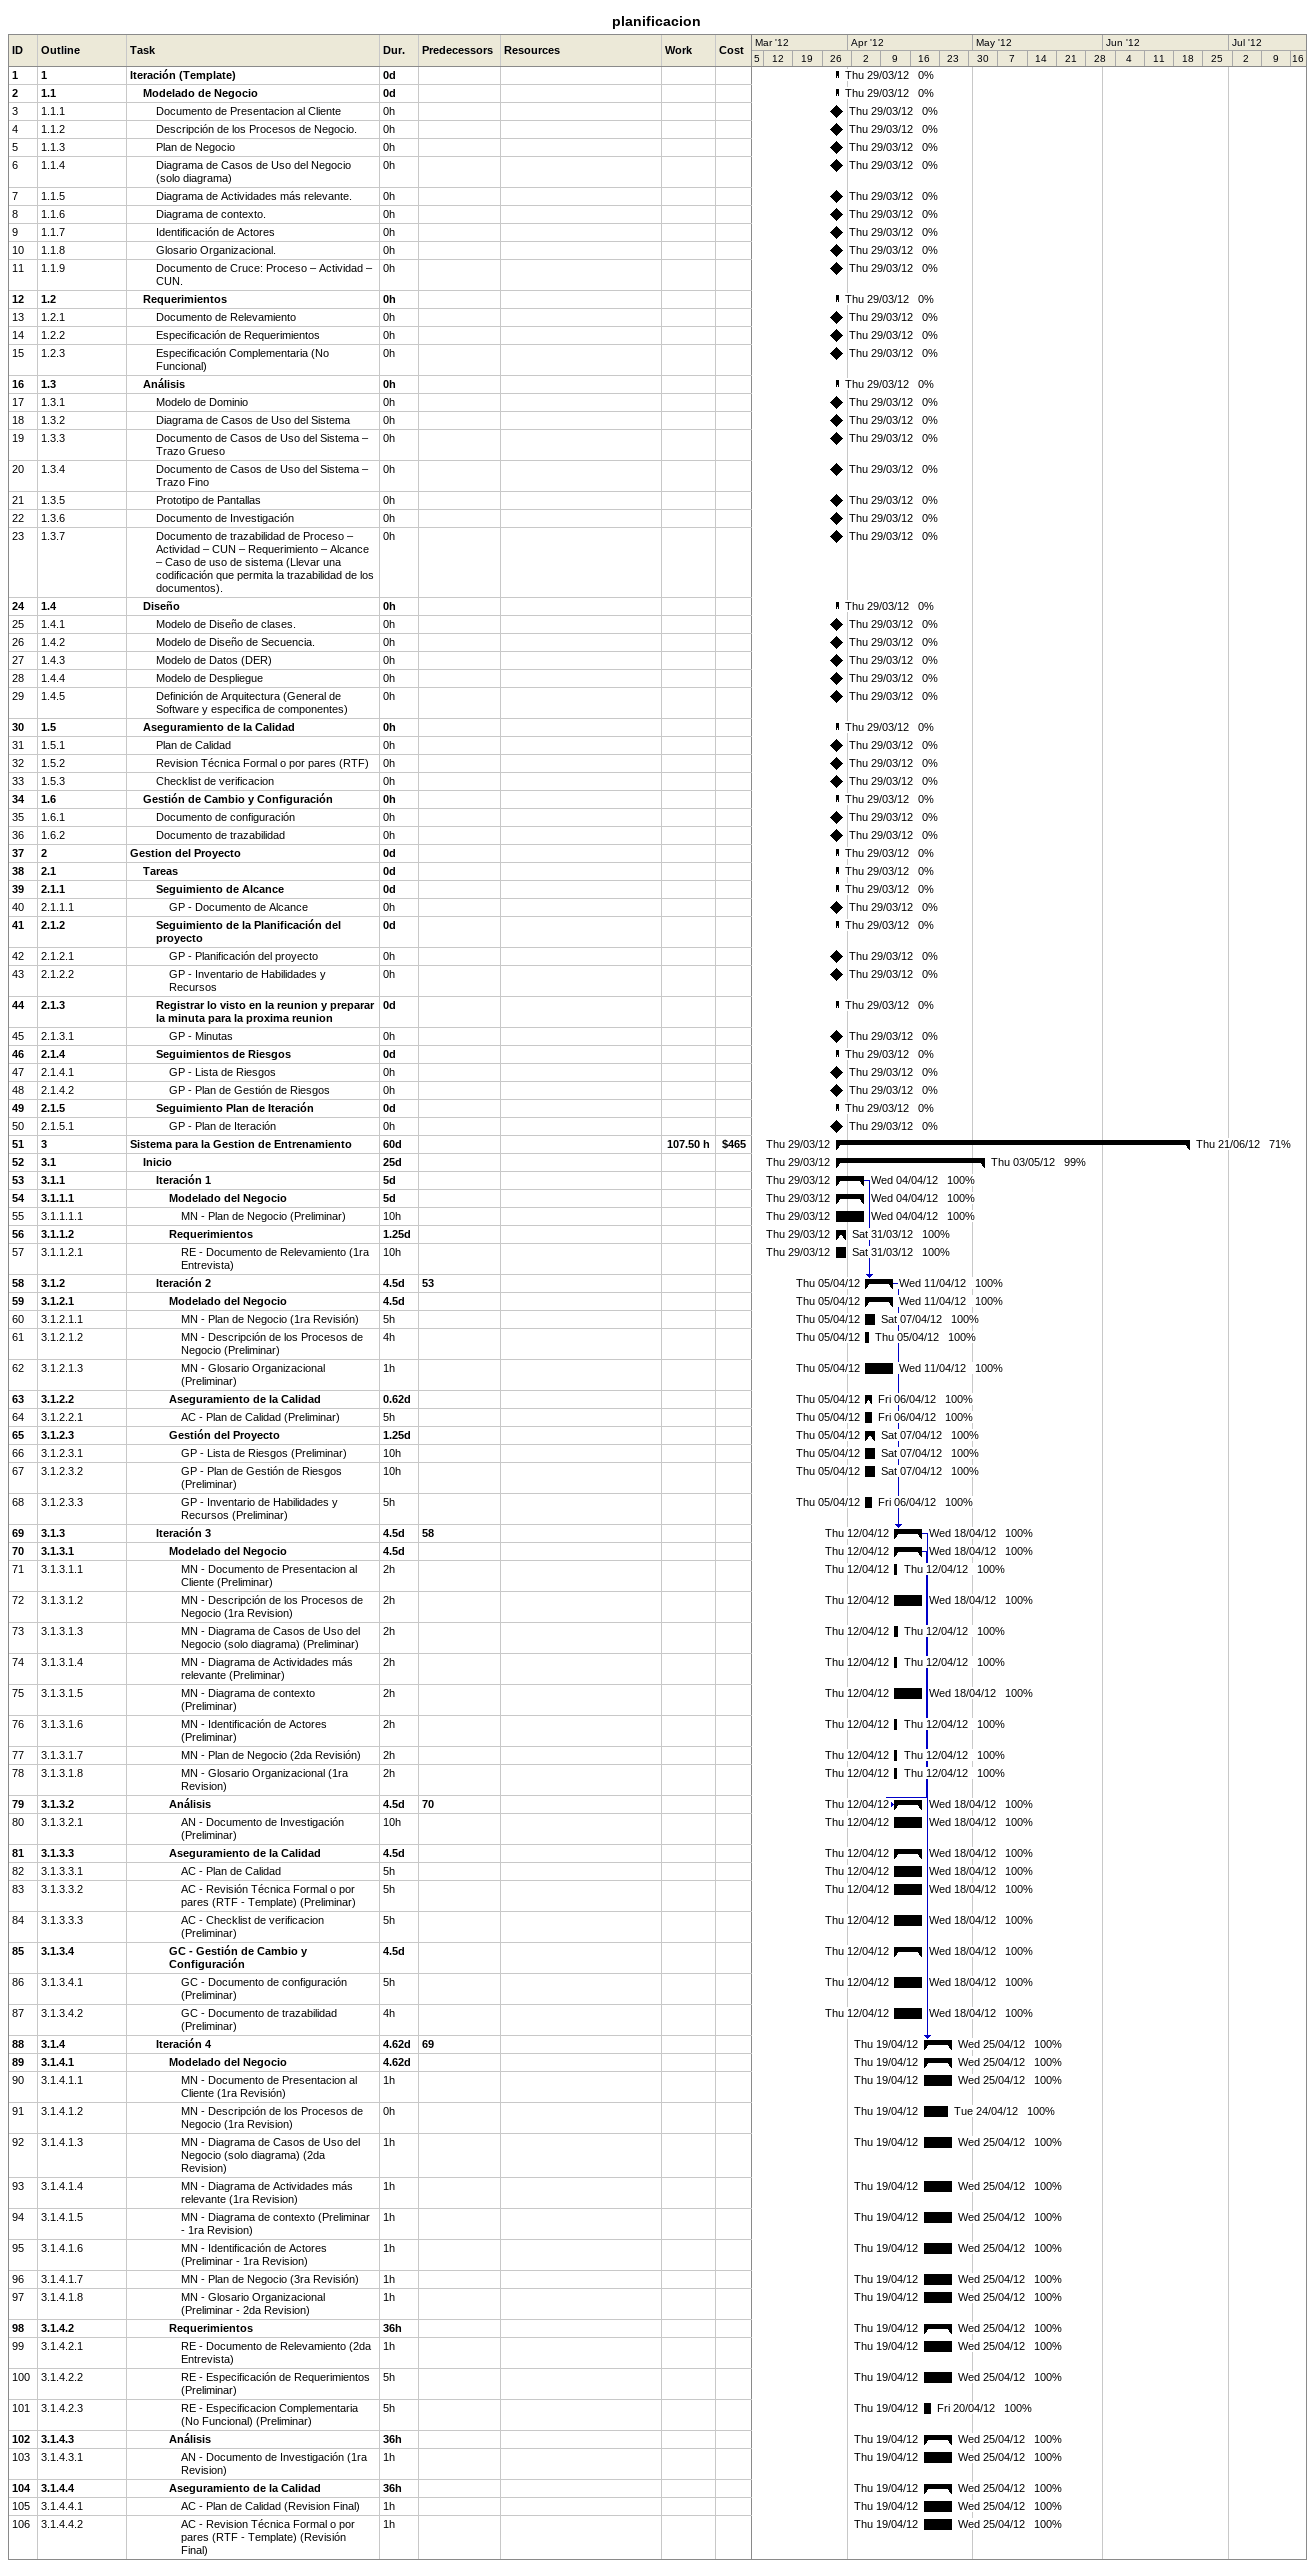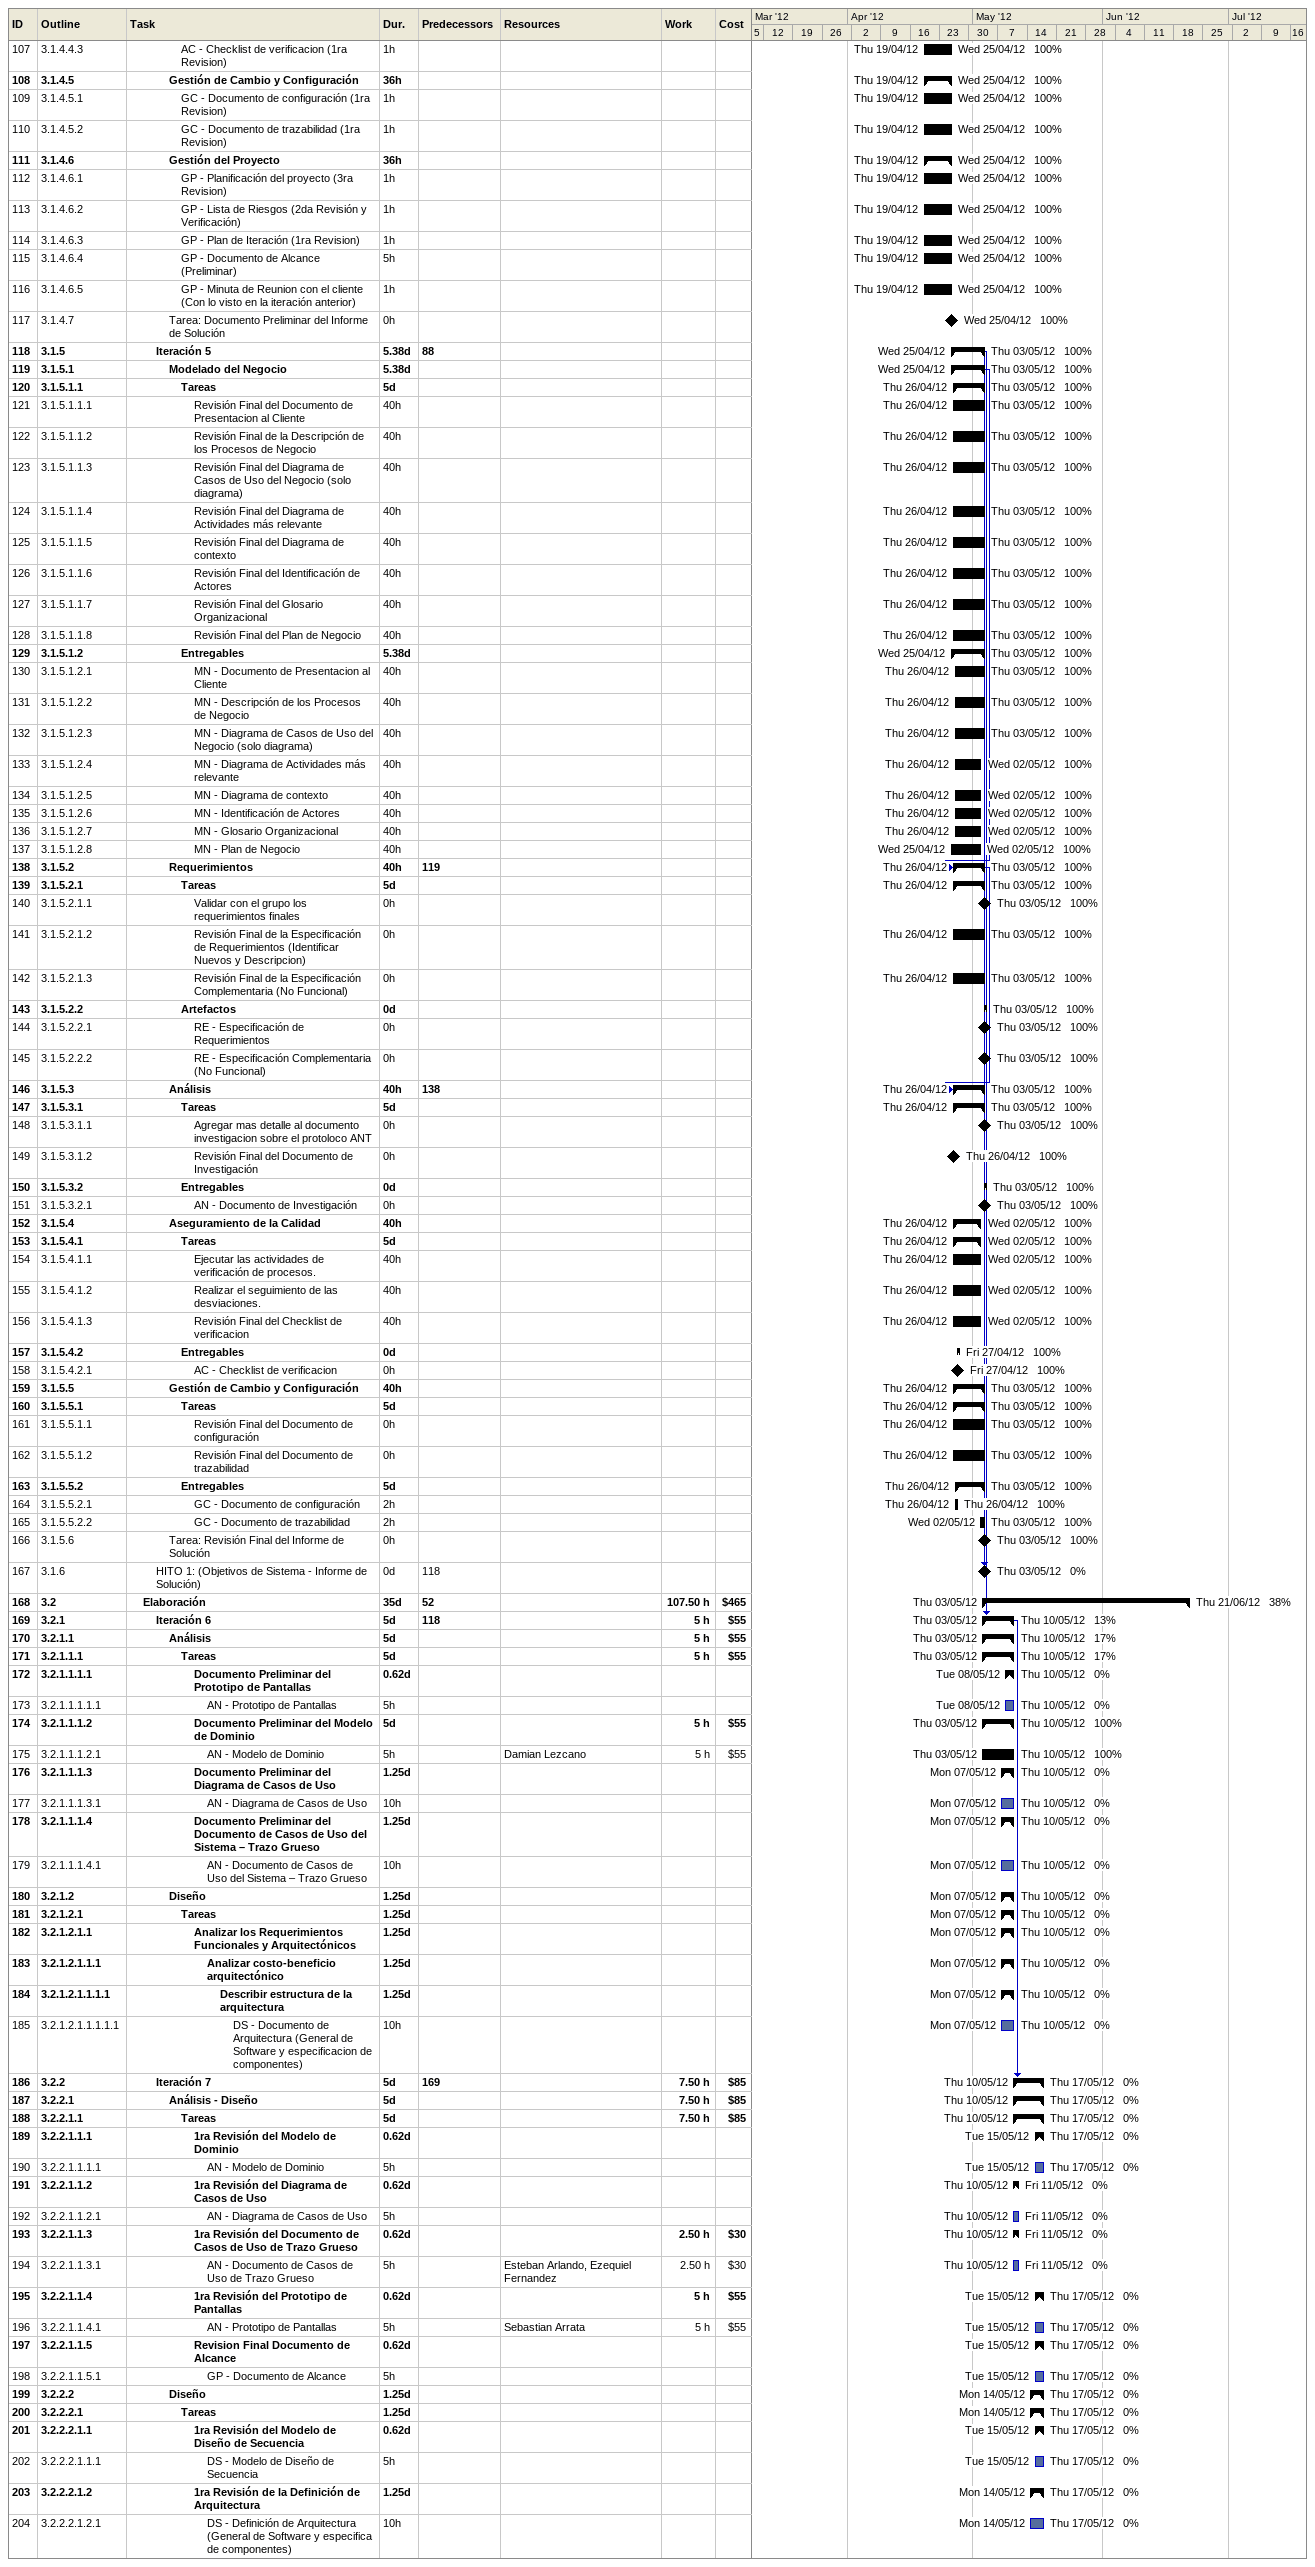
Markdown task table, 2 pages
planificacion

| ID | WBS | Task | Duration | Start | Finish | Predecessors | Resources | % complete | Work (h) | Cost ($) |
|---|---|---|---|---|---|---|---|---|---|---|
| 1 | 1 | **Iteración (Template)** | 0d | 2012-03-29 | 2012-03-29 |  |  | 0 |  |  |
| 2 | 1.1 | **Modelado de Negocio** | 0d | 2012-03-29 | 2012-03-29 |  |  | 0 |  |  |
| 3 | 1.1.1 | Documento de Presentacion al Cliente | 0h | 2012-03-29 | 2012-03-29 |  |  | 0 |  |  |
| 4 | 1.1.2 | Descripción de los Procesos de Negocio. | 0h | 2012-03-29 | 2012-03-29 |  |  | 0 |  |  |
| 5 | 1.1.3 | Plan de Negocio | 0h | 2012-03-29 | 2012-03-29 |  |  | 0 |  |  |
| 6 | 1.1.4 | Diagrama de Casos de Uso del Negocio (solo diagrama) | 0h | 2012-03-29 | 2012-03-29 |  |  | 0 |  |  |
| 7 | 1.1.5 | Diagrama de Actividades más relevante. | 0h | 2012-03-29 | 2012-03-29 |  |  | 0 |  |  |
| 8 | 1.1.6 | Diagrama de contexto. | 0h | 2012-03-29 | 2012-03-29 |  |  | 0 |  |  |
| 9 | 1.1.7 | Identificación de Actores | 0h | 2012-03-29 | 2012-03-29 |  |  | 0 |  |  |
| 10 | 1.1.8 | Glosario Organizacional. | 0h | 2012-03-29 | 2012-03-29 |  |  | 0 |  |  |
| 11 | 1.1.9 | Documento de Cruce: Proceso – Actividad – CUN. | 0h | 2012-03-29 | 2012-03-29 |  |  | 0 |  |  |
| 12 | 1.2 | **Requerimientos** | 0h | 2012-03-29 | 2012-03-29 |  |  | 0 |  |  |
| 13 | 1.2.1 | Documento de Relevamiento | 0h | 2012-03-29 | 2012-03-29 |  |  | 0 |  |  |
| 14 | 1.2.2 | Especificación de Requerimientos | 0h | 2012-03-29 | 2012-03-29 |  |  | 0 |  |  |
| 15 | 1.2.3 | Especificación Complementaria (No Funcional) | 0h | 2012-03-29 | 2012-03-29 |  |  | 0 |  |  |
| 16 | 1.3 | **Análisis** | 0h | 2012-03-29 | 2012-03-29 |  |  | 0 |  |  |
| 17 | 1.3.1 | Modelo de Dominio | 0h | 2012-03-29 | 2012-03-29 |  |  | 0 |  |  |
| 18 | 1.3.2 | Diagrama de Casos de Uso del Sistema | 0h | 2012-03-29 | 2012-03-29 |  |  | 0 |  |  |
| 19 | 1.3.3 | Documento de Casos de Uso del Sistema – Trazo Grueso | 0h | 2012-03-29 | 2012-03-29 |  |  | 0 |  |  |
| 20 | 1.3.4 | Documento de Casos de Uso del Sistema – Trazo Fino | 0h | 2012-03-29 | 2012-03-29 |  |  | 0 |  |  |
| 21 | 1.3.5 | Prototipo de Pantallas | 0h | 2012-03-29 | 2012-03-29 |  |  | 0 |  |  |
| 22 | 1.3.6 | Documento de Investigación | 0h | 2012-03-29 | 2012-03-29 |  |  | 0 |  |  |
| 23 | 1.3.7 | Documento de trazabilidad de Proceso – Actividad – CUN – Requerimiento – Alcance – Caso de uso de sistema (Llevar una codificación que permita la trazabilidad de los documentos). | 0h | 2012-03-29 | 2012-03-29 |  |  | 0 |  |  |
| 24 | 1.4 | **Diseño** | 0h | 2012-03-29 | 2012-03-29 |  |  | 0 |  |  |
| 25 | 1.4.1 | Modelo de Diseño de clases. | 0h | 2012-03-29 | 2012-03-29 |  |  | 0 |  |  |
| 26 | 1.4.2 | Modelo de Diseño de Secuencia. | 0h | 2012-03-29 | 2012-03-29 |  |  | 0 |  |  |
| 27 | 1.4.3 | Modelo de Datos (DER) | 0h | 2012-03-29 | 2012-03-29 |  |  | 0 |  |  |
| 28 | 1.4.4 | Modelo de Despliegue | 0h | 2012-03-29 | 2012-03-29 |  |  | 0 |  |  |
| 29 | 1.4.5 | Definición de Arquitectura (General de Software y especifica de componentes) | 0h | 2012-03-29 | 2012-03-29 |  |  | 0 |  |  |
| 30 | 1.5 | **Aseguramiento de la Calidad** | 0h | 2012-03-29 | 2012-03-29 |  |  | 0 |  |  |
| 31 | 1.5.1 | Plan de Calidad | 0h | 2012-03-29 | 2012-03-29 |  |  | 0 |  |  |
| 32 | 1.5.2 | Revision Técnica Formal o por pares (RTF) | 0h | 2012-03-29 | 2012-03-29 |  |  | 0 |  |  |
| 33 | 1.5.3 | Checklist de verificacion | 0h | 2012-03-29 | 2012-03-29 |  |  | 0 |  |  |
| 34 | 1.6 | **Gestión de Cambio y Configuración** | 0h | 2012-03-29 | 2012-03-29 |  |  | 0 |  |  |
| 35 | 1.6.1 | Documento de configuración | 0h | 2012-03-29 | 2012-03-29 |  |  | 0 |  |  |
| 36 | 1.6.2 | Documento de trazabilidad | 0h | 2012-03-29 | 2012-03-29 |  |  | 0 |  |  |
| 37 | 2 | **Gestion del Proyecto** | 0d | 2012-03-29 | 2012-03-29 |  |  | 0 |  |  |
| 38 | 2.1 | **Tareas** | 0d | 2012-03-29 | 2012-03-29 |  |  | 0 |  |  |
| 39 | 2.1.1 | **Seguimiento de Alcance** | 0d | 2012-03-29 | 2012-03-29 |  |  | 0 |  |  |
| 40 | 2.1.1.1 | GP - Documento de Alcance | 0h | 2012-03-29 | 2012-03-29 |  |  | 0 |  |  |
| 41 | 2.1.2 | **Seguimiento de la Planificación del proyecto** | 0d | 2012-03-29 | 2012-03-29 |  |  | 0 |  |  |
| 42 | 2.1.2.1 | GP - Planificación del proyecto | 0h | 2012-03-29 | 2012-03-29 |  |  | 0 |  |  |
| 43 | 2.1.2.2 | GP - Inventario de Habilidades y Recursos | 0h | 2012-03-29 | 2012-03-29 |  |  | 0 |  |  |
| 44 | 2.1.3 | **Registrar lo visto en la reunion y preparar la minuta para la proxima reunion** | 0d | 2012-03-29 | 2012-03-29 |  |  | 0 |  |  |
| 45 | 2.1.3.1 | GP - Minutas | 0h | 2012-03-29 | 2012-03-29 |  |  | 0 |  |  |
| 46 | 2.1.4 | **Seguimientos de Riesgos** | 0d | 2012-03-29 | 2012-03-29 |  |  | 0 |  |  |
| 47 | 2.1.4.1 | GP - Lista de Riesgos | 0h | 2012-03-29 | 2012-03-29 |  |  | 0 |  |  |
| 48 | 2.1.4.2 | GP - Plan de Gestión de Riesgos | 0h | 2012-03-29 | 2012-03-29 |  |  | 0 |  |  |
| 49 | 2.1.5 | **Seguimiento Plan de Iteración** | 0d | 2012-03-29 | 2012-03-29 |  |  | 0 |  |  |
| 50 | 2.1.5.1 | GP - Plan de Iteración | 0h | 2012-03-29 | 2012-03-29 |  |  | 0 |  |  |
| 51 | 3 | **Sistema para la Gestion de Entrenamiento** | 60d | 2012-03-29 | 2012-06-21 |  |  | 71 | 107.50 | 465 |
| 52 | 3.1 | **Inicio** | 25d | 2012-03-29 | 2012-05-03 |  |  | 99 |  |  |
| 53 | 3.1.1 | **Iteración 1** | 5d | 2012-03-29 | 2012-04-04 |  |  | 100 |  |  |
| 54 | 3.1.1.1 | **Modelado del Negocio** | 5d | 2012-03-29 | 2012-04-04 |  |  | 100 |  |  |
| 55 | 3.1.1.1.1 | MN - Plan de Negocio (Preliminar) | 10h | 2012-03-29 | 2012-04-04 |  |  | 100 |  |  |
| 56 | 3.1.1.2 | **Requerimientos** | 1.25d | 2012-03-29 | 2012-03-31 |  |  | 100 |  |  |
| 57 | 3.1.1.2.1 | RE - Documento de Relevamiento (1ra Entrevista) | 10h | 2012-03-29 | 2012-03-31 |  |  | 100 |  |  |
| 58 | 3.1.2 | **Iteración 2** | 4.5d | 2012-04-05 | 2012-04-11 | 53 |  | 100 |  |  |
| 59 | 3.1.2.1 | **Modelado del Negocio** | 4.5d | 2012-04-05 | 2012-04-11 |  |  | 100 |  |  |
| 60 | 3.1.2.1.1 | MN - Plan de Negocio (1ra Revisión) | 5h | 2012-04-05 | 2012-04-07 |  |  | 100 |  |  |
| 61 | 3.1.2.1.2 | MN - Descripción de los Procesos de Negocio (Preliminar) | 4h | 2012-04-05 | 2012-04-05 |  |  | 100 |  |  |
| 62 | 3.1.2.1.3 | MN - Glosario Organizacional (Preliminar) | 1h | 2012-04-05 | 2012-04-11 |  |  | 100 |  |  |
| 63 | 3.1.2.2 | **Aseguramiento de la Calidad** | 0.62d | 2012-04-05 | 2012-04-06 |  |  | 100 |  |  |
| 64 | 3.1.2.2.1 | AC - Plan de Calidad (Preliminar) | 5h | 2012-04-05 | 2012-04-06 |  |  | 100 |  |  |
| 65 | 3.1.2.3 | **Gestión del Proyecto** | 1.25d | 2012-04-05 | 2012-04-07 |  |  | 100 |  |  |
| 66 | 3.1.2.3.1 | GP - Lista de Riesgos (Preliminar) | 10h | 2012-04-05 | 2012-04-07 |  |  | 100 |  |  |
| 67 | 3.1.2.3.2 | GP - Plan de Gestión de Riesgos (Preliminar) | 10h | 2012-04-05 | 2012-04-07 |  |  | 100 |  |  |
| 68 | 3.1.2.3.3 | GP - Inventario de Habilidades y Recursos (Preliminar) | 5h | 2012-04-05 | 2012-04-06 |  |  | 100 |  |  |
| 69 | 3.1.3 | **Iteración 3** | 4.5d | 2012-04-12 | 2012-04-18 | 58 |  | 100 |  |  |
| 70 | 3.1.3.1 | **Modelado del Negocio** | 4.5d | 2012-04-12 | 2012-04-18 |  |  | 100 |  |  |
| 71 | 3.1.3.1.1 | MN - Documento de Presentacion al Cliente (Preliminar) | 2h | 2012-04-12 | 2012-04-12 |  |  | 100 |  |  |
| 72 | 3.1.3.1.2 | MN - Descripción de los Procesos de Negocio (1ra Revision) | 2h | 2012-04-12 | 2012-04-18 |  |  | 100 |  |  |
| 73 | 3.1.3.1.3 | MN - Diagrama de Casos de Uso del Negocio (solo diagrama) (Preliminar) | 2h | 2012-04-12 | 2012-04-12 |  |  | 100 |  |  |
| 74 | 3.1.3.1.4 | MN - Diagrama de Actividades más relevante (Preliminar) | 2h | 2012-04-12 | 2012-04-12 |  |  | 100 |  |  |
| 75 | 3.1.3.1.5 | MN - Diagrama de contexto (Preliminar) | 2h | 2012-04-12 | 2012-04-18 |  |  | 100 |  |  |
| 76 | 3.1.3.1.6 | MN - Identificación de Actores (Preliminar) | 2h | 2012-04-12 | 2012-04-12 |  |  | 100 |  |  |
| 77 | 3.1.3.1.7 | MN - Plan de Negocio (2da Revisión) | 2h | 2012-04-12 | 2012-04-12 |  |  | 100 |  |  |
| 78 | 3.1.3.1.8 | MN - Glosario Organizacional (1ra Revision) | 2h | 2012-04-12 | 2012-04-12 |  |  | 100 |  |  |
| 79 | 3.1.3.2 | **Análisis** | 4.5d | 2012-04-12 | 2012-04-18 | 70 |  | 100 |  |  |
| 80 | 3.1.3.2.1 | AN - Documento de Investigación (Preliminar) | 10h | 2012-04-12 | 2012-04-18 |  |  | 100 |  |  |
| 81 | 3.1.3.3 | **Aseguramiento de la Calidad** | 4.5d | 2012-04-12 | 2012-04-18 |  |  | 100 |  |  |
| 82 | 3.1.3.3.1 | AC - Plan de Calidad | 5h | 2012-04-12 | 2012-04-18 |  |  | 100 |  |  |
| 83 | 3.1.3.3.2 | AC - Revisión Técnica Formal o por pares (RTF - Template) (Preliminar) | 5h | 2012-04-12 | 2012-04-18 |  |  | 100 |  |  |
| 84 | 3.1.3.3.3 | AC - Checklist de verificacion (Preliminar) | 5h | 2012-04-12 | 2012-04-18 |  |  | 100 |  |  |
| 85 | 3.1.3.4 | **GC - Gestión de Cambio y Configuración** | 4.5d | 2012-04-12 | 2012-04-18 |  |  | 100 |  |  |
| 86 | 3.1.3.4.1 | GC - Documento de configuración (Preliminar) | 5h | 2012-04-12 | 2012-04-18 |  |  | 100 |  |  |
| 87 | 3.1.3.4.2 | GC - Documento de trazabilidad (Preliminar) | 4h | 2012-04-12 | 2012-04-18 |  |  | 100 |  |  |
| 88 | 3.1.4 | **Iteración 4** | 4.62d | 2012-04-19 | 2012-04-25 | 69 |  | 100 |  |  |
| 89 | 3.1.4.1 | **Modelado del Negocio** | 4.62d | 2012-04-19 | 2012-04-25 |  |  | 100 |  |  |
| 90 | 3.1.4.1.1 | MN - Documento de Presentacion al Cliente (1ra Revisión) | 1h | 2012-04-19 | 2012-04-25 |  |  | 100 |  |  |
| 91 | 3.1.4.1.2 | MN - Descripción de los Procesos de Negocio (1ra Revision) | 0h | 2012-04-19 | 2012-04-24 |  |  | 100 |  |  |
| 92 | 3.1.4.1.3 | MN - Diagrama de Casos de Uso del Negocio (solo diagrama) (2da Revision) | 1h | 2012-04-19 | 2012-04-25 |  |  | 100 |  |  |
| 93 | 3.1.4.1.4 | MN - Diagrama de Actividades más relevante (1ra Revision) | 1h | 2012-04-19 | 2012-04-25 |  |  | 100 |  |  |
| 94 | 3.1.4.1.5 | MN - Diagrama de contexto (Preliminar - 1ra Revision) | 1h | 2012-04-19 | 2012-04-25 |  |  | 100 |  |  |
| 95 | 3.1.4.1.6 | MN - Identificación de Actores (Preliminar - 1ra Revision) | 1h | 2012-04-19 | 2012-04-25 |  |  | 100 |  |  |
| 96 | 3.1.4.1.7 | MN - Plan de Negocio (3ra Revisión) | 1h | 2012-04-19 | 2012-04-25 |  |  | 100 |  |  |
| 97 | 3.1.4.1.8 | MN - Glosario Organizacional (Preliminar - 2da Revision) | 1h | 2012-04-19 | 2012-04-25 |  |  | 100 |  |  |
| 98 | 3.1.4.2 | **Requerimientos** | 36h | 2012-04-19 | 2012-04-25 |  |  | 100 |  |  |
| 99 | 3.1.4.2.1 | RE - Documento de Relevamiento (2da Entrevista) | 1h | 2012-04-19 | 2012-04-25 |  |  | 100 |  |  |
| 100 | 3.1.4.2.2 | RE - Especificación de Requerimientos (Preliminar) | 5h | 2012-04-19 | 2012-04-25 |  |  | 100 |  |  |
| 101 | 3.1.4.2.3 | RE - Especificacion Complementaria (No Funcional) (Preliminar) | 5h | 2012-04-19 | 2012-04-20 |  |  | 100 |  |  |
| 102 | 3.1.4.3 | **Análisis** | 36h | 2012-04-19 | 2012-04-25 |  |  | 100 |  |  |
| 103 | 3.1.4.3.1 | AN - Documento de Investigación (1ra Revision) | 1h | 2012-04-19 | 2012-04-25 |  |  | 100 |  |  |
| 104 | 3.1.4.4 | **Aseguramiento de la Calidad** | 36h | 2012-04-19 | 2012-04-25 |  |  | 100 |  |  |
| 105 | 3.1.4.4.1 | AC - Plan de Calidad (Revision Final) | 1h | 2012-04-19 | 2012-04-25 |  |  | 100 |  |  |
| 106 | 3.1.4.4.2 | AC - Revision Técnica Formal o por pares (RTF - Template) (Revisión Final) | 1h | 2012-04-19 | 2012-04-25 |  |  | 100 |  |  |
| 107 | 3.1.4.4.3 | AC - Checklist de verificacion (1ra Revision) | 1h | 2012-04-19 | 2012-04-25 |  |  | 100 |  |  |
| 108 | 3.1.4.5 | **Gestión de Cambio y Configuración** | 36h | 2012-04-19 | 2012-04-25 |  |  | 100 |  |  |
| 109 | 3.1.4.5.1 | GC - Documento de configuración (1ra Revision) | 1h | 2012-04-19 | 2012-04-25 |  |  | 100 |  |  |
| 110 | 3.1.4.5.2 | GC - Documento de trazabilidad (1ra Revision) | 1h | 2012-04-19 | 2012-04-25 |  |  | 100 |  |  |
| 111 | 3.1.4.6 | **Gestión del Proyecto** | 36h | 2012-04-19 | 2012-04-25 |  |  | 100 |  |  |
| 112 | 3.1.4.6.1 | GP - Planificación del proyecto (3ra Revision) | 1h | 2012-04-19 | 2012-04-25 |  |  | 100 |  |  |
| 113 | 3.1.4.6.2 | GP - Lista de Riesgos (2da Revisión y Verificación) | 1h | 2012-04-19 | 2012-04-25 |  |  | 100 |  |  |
| 114 | 3.1.4.6.3 | GP - Plan de Iteración (1ra Revision) | 1h | 2012-04-19 | 2012-04-25 |  |  | 100 |  |  |
| 115 | 3.1.4.6.4 | GP - Documento de Alcance (Preliminar) | 5h | 2012-04-19 | 2012-04-25 |  |  | 100 |  |  |
| 116 | 3.1.4.6.5 | GP - Minuta de Reunion con el cliente (Con lo visto en la iteración anterior) | 1h | 2012-04-19 | 2012-04-25 |  |  | 100 |  |  |
| 117 | 3.1.4.7 | Tarea: Documento Preliminar del Informe de Solución | 0h | 2012-04-25 | 2012-04-25 |  |  | 100 |  |  |
| 118 | 3.1.5 | **Iteración 5** | 5.38d | 2012-04-25 | 2012-05-03 | 88 |  | 100 |  |  |
| 119 | 3.1.5.1 | **Modelado del Negocio** | 5.38d | 2012-04-25 | 2012-05-03 |  |  | 100 |  |  |
| 120 | 3.1.5.1.1 | **Tareas** | 5d | 2012-04-26 | 2012-05-03 |  |  | 100 |  |  |
| 121 | 3.1.5.1.1.1 | Revisión Final del Documento de Presentacion al Cliente | 40h | 2012-04-26 | 2012-05-03 |  |  | 100 |  |  |
| 122 | 3.1.5.1.1.2 | Revisión Final de la Descripción de los Procesos de Negocio | 40h | 2012-04-26 | 2012-05-03 |  |  | 100 |  |  |
| 123 | 3.1.5.1.1.3 | Revisión Final del Diagrama de Casos de Uso del Negocio (solo diagrama) | 40h | 2012-04-26 | 2012-05-03 |  |  | 100 |  |  |
| 124 | 3.1.5.1.1.4 | Revisión Final del Diagrama de Actividades más relevante | 40h | 2012-04-26 | 2012-05-03 |  |  | 100 |  |  |
| 125 | 3.1.5.1.1.5 | Revisión Final del Diagrama de contexto | 40h | 2012-04-26 | 2012-05-03 |  |  | 100 |  |  |
| 126 | 3.1.5.1.1.6 | Revisión Final del Identificación de Actores | 40h | 2012-04-26 | 2012-05-03 |  |  | 100 |  |  |
| 127 | 3.1.5.1.1.7 | Revisión Final del Glosario Organizacional | 40h | 2012-04-26 | 2012-05-03 |  |  | 100 |  |  |
| 128 | 3.1.5.1.1.8 | Revisión Final del Plan de Negocio | 40h | 2012-04-26 | 2012-05-03 |  |  | 100 |  |  |
| 129 | 3.1.5.1.2 | **Entregables** | 5.38d | 2012-04-25 | 2012-05-03 |  |  | 100 |  |  |
| 130 | 3.1.5.1.2.1 | MN - Documento de Presentacion al Cliente | 40h | 2012-04-26 | 2012-05-03 |  |  | 100 |  |  |
| 131 | 3.1.5.1.2.2 | MN - Descripción de los Procesos de Negocio | 40h | 2012-04-26 | 2012-05-03 |  |  | 100 |  |  |
| 132 | 3.1.5.1.2.3 | MN - Diagrama de Casos de Uso del Negocio (solo diagrama) | 40h | 2012-04-26 | 2012-05-03 |  |  | 100 |  |  |
| 133 | 3.1.5.1.2.4 | MN - Diagrama de Actividades más relevante | 40h | 2012-04-26 | 2012-05-02 |  |  | 100 |  |  |
| 134 | 3.1.5.1.2.5 | MN - Diagrama de contexto | 40h | 2012-04-26 | 2012-05-02 |  |  | 100 |  |  |
| 135 | 3.1.5.1.2.6 | MN - Identificación de Actores | 40h | 2012-04-26 | 2012-05-02 |  |  | 100 |  |  |
| 136 | 3.1.5.1.2.7 | MN - Glosario Organizacional | 40h | 2012-04-26 | 2012-05-02 |  |  | 100 |  |  |
| 137 | 3.1.5.1.2.8 | MN - Plan de Negocio | 40h | 2012-04-25 | 2012-05-02 |  |  | 100 |  |  |
| 138 | 3.1.5.2 | **Requerimientos** | 40h | 2012-04-26 | 2012-05-03 | 119 |  | 100 |  |  |
| 139 | 3.1.5.2.1 | **Tareas** | 5d | 2012-04-26 | 2012-05-03 |  |  | 100 |  |  |
| 140 | 3.1.5.2.1.1 | Validar con el grupo los requerimientos finales | 0h | 2012-05-03 | 2012-05-03 |  |  | 100 |  |  |
| 141 | 3.1.5.2.1.2 | Revisión Final de la Especificación de Requerimientos (Identificar Nuevos y Descripcion) | 0h | 2012-04-26 | 2012-05-03 |  |  | 100 |  |  |
| 142 | 3.1.5.2.1.3 | Revisión Final de la Especificación Complementaria (No Funcional) | 0h | 2012-04-26 | 2012-05-03 |  |  | 100 |  |  |
| 143 | 3.1.5.2.2 | **Artefactos** | 0d | 2012-05-03 | 2012-05-03 |  |  | 100 |  |  |
| 144 | 3.1.5.2.2.1 | RE - Especificación de Requerimientos | 0h | 2012-05-03 | 2012-05-03 |  |  | 100 |  |  |
| 145 | 3.1.5.2.2.2 | RE - Especificación Complementaria (No Funcional) | 0h | 2012-05-03 | 2012-05-03 |  |  | 100 |  |  |
| 146 | 3.1.5.3 | **Análisis** | 40h | 2012-04-26 | 2012-05-03 | 138 |  | 100 |  |  |
| 147 | 3.1.5.3.1 | **Tareas** | 5d | 2012-04-26 | 2012-05-03 |  |  | 100 |  |  |
| 148 | 3.1.5.3.1.1 | Agregar mas detalle al documento investigacion sobre el protoloco ANT | 0h | 2012-05-03 | 2012-05-03 |  |  | 100 |  |  |
| 149 | 3.1.5.3.1.2 | Revisión Final del Documento de Investigación | 0h | 2012-04-26 | 2012-04-26 |  |  | 100 |  |  |
| 150 | 3.1.5.3.2 | **Entregables** | 0d | 2012-05-03 | 2012-05-03 |  |  | 100 |  |  |
| 151 | 3.1.5.3.2.1 | AN - Documento de Investigación | 0h | 2012-05-03 | 2012-05-03 |  |  | 100 |  |  |
| 152 | 3.1.5.4 | **Aseguramiento de la Calidad** | 40h | 2012-04-26 | 2012-05-02 |  |  | 100 |  |  |
| 153 | 3.1.5.4.1 | **Tareas** | 5d | 2012-04-26 | 2012-05-02 |  |  | 100 |  |  |
| 154 | 3.1.5.4.1.1 | Ejecutar las actividades de verificación de procesos. | 40h | 2012-04-26 | 2012-05-02 |  |  | 100 |  |  |
| 155 | 3.1.5.4.1.2 | Realizar el seguimiento de las desviaciones. | 40h | 2012-04-26 | 2012-05-02 |  |  | 100 |  |  |
| 156 | 3.1.5.4.1.3 | Revisión Final del Checklist de verificacion | 40h | 2012-04-26 | 2012-05-02 |  |  | 100 |  |  |
| 157 | 3.1.5.4.2 | **Entregables** | 0d | 2012-04-27 | 2012-04-27 |  |  | 100 |  |  |
| 158 | 3.1.5.4.2.1 | AC - Checklist de verificacion | 0h | 2012-04-27 | 2012-04-27 |  |  | 100 |  |  |
| 159 | 3.1.5.5 | **Gestión de Cambio y Configuración** | 40h | 2012-04-26 | 2012-05-03 |  |  | 100 |  |  |
| 160 | 3.1.5.5.1 | **Tareas** | 5d | 2012-04-26 | 2012-05-03 |  |  | 100 |  |  |
| 161 | 3.1.5.5.1.1 | Revisión Final del Documento de configuración | 0h | 2012-04-26 | 2012-05-03 |  |  | 100 |  |  |
| 162 | 3.1.5.5.1.2 | Revisión Final del Documento de trazabilidad | 0h | 2012-04-26 | 2012-05-03 |  |  | 100 |  |  |
| 163 | 3.1.5.5.2 | **Entregables** | 5d | 2012-04-26 | 2012-05-03 |  |  | 100 |  |  |
| 164 | 3.1.5.5.2.1 | GC - Documento de configuración | 2h | 2012-04-26 | 2012-04-26 |  |  | 100 |  |  |
| 165 | 3.1.5.5.2.2 | GC - Documento de trazabilidad | 2h | 2012-05-02 | 2012-05-03 |  |  | 100 |  |  |
| 166 | 3.1.5.6 | Tarea: Revisión Final del Informe de Solución | 0h | 2012-05-03 | 2012-05-03 |  |  | 100 |  |  |
| 167 | 3.1.6 | HITO 1: (Objetivos de Sistema - Informe de Solución) | 0d | 2012-05-03 | 2012-05-03 | 118 |  | 0 |  |  |
| 168 | 3.2 | **Elaboración** | 35d | 2012-05-03 | 2012-06-21 | 52 |  | 38 | 107.50 | 465 |
| 169 | 3.2.1 | **Iteración 6** | 5d | 2012-05-03 | 2012-05-10 | 118 |  | 13 | 5 | 55 |
| 170 | 3.2.1.1 | **Análisis** | 5d | 2012-05-03 | 2012-05-10 |  |  | 17 | 5 | 55 |
| 171 | 3.2.1.1.1 | **Tareas** | 5d | 2012-05-03 | 2012-05-10 |  |  | 17 | 5 | 55 |
| 172 | 3.2.1.1.1.1 | **Documento Preliminar del Prototipo de Pantallas** | 0.62d | 2012-05-08 | 2012-05-10 |  |  | 0 |  |  |
| 173 | 3.2.1.1.1.1.1 | AN - Prototipo de Pantallas | 5h | 2012-05-08 | 2012-05-10 |  |  | 0 |  |  |
| 174 | 3.2.1.1.1.2 | **Documento Preliminar del Modelo de Dominio** | 5d | 2012-05-03 | 2012-05-10 |  |  | 100 | 5 | 55 |
| 175 | 3.2.1.1.1.2.1 | AN - Modelo de Dominio | 5h | 2012-05-03 | 2012-05-10 |  | Damian Lezcano | 100 | 5 | 55 |
| 176 | 3.2.1.1.1.3 | **Documento Preliminar del Diagrama de Casos de Uso** | 1.25d | 2012-05-07 | 2012-05-10 |  |  | 0 |  |  |
| 177 | 3.2.1.1.1.3.1 | AN - Diagrama de Casos de Uso | 10h | 2012-05-07 | 2012-05-10 |  |  | 0 |  |  |
| 178 | 3.2.1.1.1.4 | **Documento Preliminar del Documento de Casos de Uso del Sistema – Trazo Grueso** | 1.25d | 2012-05-07 | 2012-05-10 |  |  | 0 |  |  |
| 179 | 3.2.1.1.1.4.1 | AN - Documento de Casos de Uso del Sistema – Trazo Grueso | 10h | 2012-05-07 | 2012-05-10 |  |  | 0 |  |  |
| 180 | 3.2.1.2 | **Diseño** | 1.25d | 2012-05-07 | 2012-05-10 |  |  | 0 |  |  |
| 181 | 3.2.1.2.1 | **Tareas** | 1.25d | 2012-05-07 | 2012-05-10 |  |  | 0 |  |  |
| 182 | 3.2.1.2.1.1 | **Analizar los Requerimientos Funcionales y Arquitectónicos** | 1.25d | 2012-05-07 | 2012-05-10 |  |  | 0 |  |  |
| 183 | 3.2.1.2.1.1.1 | **Analizar costo-beneficio arquitectónico** | 1.25d | 2012-05-07 | 2012-05-10 |  |  | 0 |  |  |
| 184 | 3.2.1.2.1.1.1.1 | **Describir estructura de la arquitectura** | 1.25d | 2012-05-07 | 2012-05-10 |  |  | 0 |  |  |
| 185 | 3.2.1.2.1.1.1.1.1 | DS - Documento de Arquitectura (General de Software y especificacion de componentes) | 10h | 2012-05-07 | 2012-05-10 |  |  | 0 |  |  |
| 186 | 3.2.2 | **Iteración 7** | 5d | 2012-05-10 | 2012-05-17 | 169 |  | 0 | 7.50 | 85 |
| 187 | 3.2.2.1 | **Análisis - Diseño** | 5d | 2012-05-10 | 2012-05-17 |  |  | 0 | 7.50 | 85 |
| 188 | 3.2.2.1.1 | **Tareas** | 5d | 2012-05-10 | 2012-05-17 |  |  | 0 | 7.50 | 85 |
| 189 | 3.2.2.1.1.1 | **1ra Revisión del Modelo de Dominio** | 0.62d | 2012-05-15 | 2012-05-17 |  |  | 0 |  |  |
| 190 | 3.2.2.1.1.1.1 | AN - Modelo de Dominio | 5h | 2012-05-15 | 2012-05-17 |  |  | 0 |  |  |
| 191 | 3.2.2.1.1.2 | **1ra Revisión del Diagrama de Casos de Uso** | 0.62d | 2012-05-10 | 2012-05-11 |  |  | 0 |  |  |
| 192 | 3.2.2.1.1.2.1 | AN - Diagrama de Casos de Uso | 5h | 2012-05-10 | 2012-05-11 |  |  | 0 |  |  |
| 193 | 3.2.2.1.1.3 | **1ra Revisión del Documento de Casos de Uso de Trazo Grueso** | 0.62d | 2012-05-10 | 2012-05-11 |  |  | 0 | 2.50 | 30 |
| 194 | 3.2.2.1.1.3.1 | AN - Documento de Casos de Uso de Trazo Grueso | 5h | 2012-05-10 | 2012-05-11 |  | Esteban Arlando, Ezequiel Fernandez | 0 | 2.50 | 30 |
| 195 | 3.2.2.1.1.4 | **1ra Revisión del Prototipo de Pantallas** | 0.62d | 2012-05-15 | 2012-05-17 |  |  | 0 | 5 | 55 |
| 196 | 3.2.2.1.1.4.1 | AN - Prototipo de Pantallas | 5h | 2012-05-15 | 2012-05-17 |  | Sebastian Arrata | 0 | 5 | 55 |
| 197 | 3.2.2.1.1.5 | **Revision Final Documento de Alcance** | 0.62d | 2012-05-15 | 2012-05-17 |  |  | 0 |  |  |
| 198 | 3.2.2.1.1.5.1 | GP - Documento de Alcance | 5h | 2012-05-15 | 2012-05-17 |  |  | 0 |  |  |
| 199 | 3.2.2.2 | **Diseño** | 1.25d | 2012-05-14 | 2012-05-17 |  |  | 0 |  |  |
| 200 | 3.2.2.2.1 | **Tareas** | 1.25d | 2012-05-14 | 2012-05-17 |  |  | 0 |  |  |
| 201 | 3.2.2.2.1.1 | **1ra Revisión del Modelo de Diseño de Secuencia** | 0.62d | 2012-05-15 | 2012-05-17 |  |  | 0 |  |  |
| 202 | 3.2.2.2.1.1.1 | DS - Modelo de Diseño de Secuencia | 5h | 2012-05-15 | 2012-05-17 |  |  | 0 |  |  |
| 203 | 3.2.2.2.1.2 | **1ra Revisión de la Definición de Arquitectura** | 1.25d | 2012-05-14 | 2012-05-17 |  |  | 0 |  |  |
| 204 | 3.2.2.2.1.2.1 | DS - Definición de Arquitectura (General de Software y especifica de componentes) | 10h | 2012-05-14 | 2012-05-17 |  |  | 0 |  |  |
